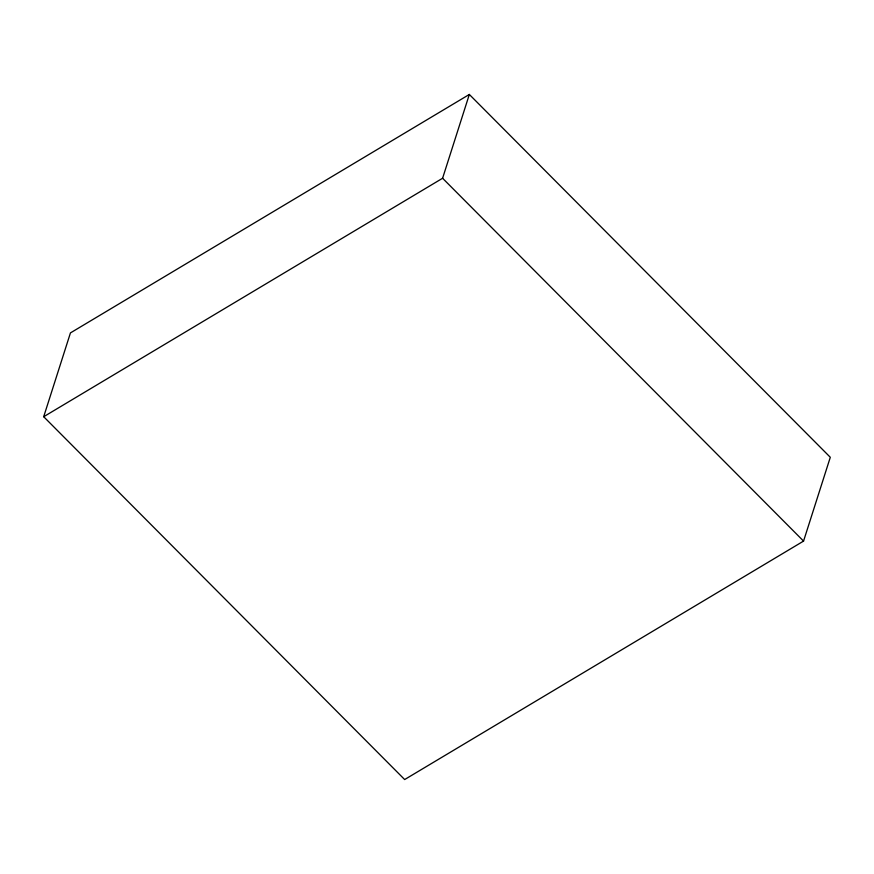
<?xml version="1.0" encoding="UTF-8"?>
<svg xmlns="http://www.w3.org/2000/svg" width="874" height="874" viewBox="0 0 874 874"><rect width="100%" height="100%" fill="white"/><g stroke="black" fill="none" stroke-linecap="round" stroke-linejoin="round"><path stroke-width="1.31" d="M43.7 416.712L70.444 332.907L469.338 94.458L830.3 457.288L803.556 541.093L404.662 779.542L43.7 416.712L442.594 178.252L469.338 94.458M442.594 178.252L803.556 541.093"/></g></svg>
